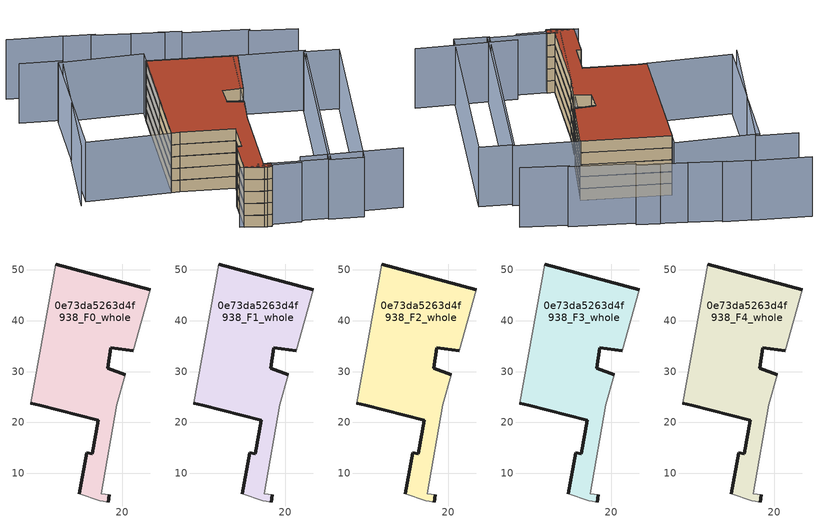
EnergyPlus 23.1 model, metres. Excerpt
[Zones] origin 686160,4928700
0e73da5263d4f938_F0_whole
 floor ground (EU_floor_Construction): 17.46,5.79 15.89,6.04 18.97,23.47 20.6,29.4 17.22,30.68 17.78,34.72 22.19,34.1 25.58,46.09 6.97,51.15 2.02,23.74 3.82,23.38 15.28,20.43 14.1,13.91 13.08,14.09 11.58,6.03 15.64,4.67 16.28,4.49 17.26,4.38 z0
 wall outside (EU_wall_Construction): 6.97,51.15 25.58,46.09 / 22.19,34.1 17.78,34.72 17.22,30.68 20.6,29.4 / 17.46,5.79 17.26,4.38 / 11.58,6.03 13.08,14.09 14.1,13.91 15.28,20.43 3.82,23.38 2.02,23.74 z0:3
 wall adiabatic (EU_wall_Construction): 2.02,23.74 6.97,51.15 / 25.58,46.09 22.19,34.1 / 20.6,29.4 18.97,23.47 15.89,6.04 17.46,5.79 / 17.26,4.38 16.28,4.49 15.64,4.67 11.58,6.03 z0:3
0e73da5263d4f938_F1_whole
 floor to 0e73da5263d4f938_F0_whole (EU_floor_Construction): 17.46,5.79 15.88,6.04 18.97,23.47 20.6,29.4 17.22,30.68 17.78,34.72 22.19,34.1 25.58,46.09 6.97,51.15 2.02,23.74 3.82,23.38 15.28,20.43 14.1,13.91 13.08,14.09 11.58,6.03 15.64,4.67 16.28,4.49 17.26,4.38 z3
 wall outside (EU_wall_Construction): 6.97,51.15 25.58,46.09 / 22.19,34.1 17.78,34.72 17.22,30.68 20.6,29.4 / 17.46,5.79 17.26,4.38 / 11.58,6.03 13.08,14.09 14.1,13.91 15.28,20.43 3.82,23.38 2.02,23.74 z3:6
 wall adiabatic (EU_wall_Construction): 2.02,23.74 6.97,51.15 / 25.58,46.09 22.19,34.1 / 20.6,29.4 18.97,23.47 15.89,6.04 17.46,5.79 / 17.26,4.38 16.28,4.49 15.64,4.67 11.58,6.03 z3:6
0e73da5263d4f938_F2_whole
 floor to 0e73da5263d4f938_F1_whole (EU_floor_Construction): 17.46,5.79 15.88,6.04 18.97,23.47 20.6,29.4 17.22,30.68 17.78,34.72 22.19,34.1 25.58,46.09 6.97,51.15 2.02,23.74 3.82,23.38 15.28,20.43 14.1,13.91 13.08,14.09 11.58,6.03 15.64,4.67 16.28,4.49 17.26,4.38 z6
 wall outside (EU_wall_Construction): 6.97,51.15 25.58,46.09 / 22.19,34.1 17.78,34.72 17.22,30.68 20.6,29.4 / 17.46,5.79 17.26,4.38 / 11.58,6.03 13.08,14.09 14.1,13.91 15.28,20.43 3.82,23.38 2.02,23.74 z6:9
 wall adiabatic (EU_wall_Construction): 2.02,23.74 6.97,51.15 / 25.58,46.09 22.19,34.1 / 20.6,29.4 18.97,23.47 15.89,6.04 17.46,5.79 / 17.26,4.38 16.28,4.49 15.64,4.67 11.58,6.03 z6:9
0e73da5263d4f938_F3_whole
 floor to 0e73da5263d4f938_F2_whole (EU_floor_Construction): 17.46,5.79 15.88,6.04 18.97,23.47 20.6,29.4 17.22,30.68 17.78,34.72 22.19,34.1 25.58,46.09 6.97,51.15 2.02,23.74 3.82,23.38 15.28,20.43 14.1,13.91 13.08,14.09 11.58,6.03 15.64,4.67 16.28,4.49 17.26,4.38 z9
 wall outside (EU_wall_Construction): 6.97,51.15 25.58,46.09 / 22.19,34.1 17.78,34.72 17.22,30.68 20.6,29.4 / 17.46,5.79 17.26,4.38 / 11.58,6.03 13.08,14.09 14.1,13.91 15.28,20.43 3.82,23.38 2.02,23.74 z9:12
 wall adiabatic (EU_wall_Construction): 2.02,23.74 6.97,51.15 / 25.58,46.09 22.19,34.1 / 20.6,29.4 18.97,23.47 15.89,6.04 17.46,5.79 / 17.26,4.38 16.28,4.49 15.64,4.67 11.58,6.03 z9:12
0e73da5263d4f938_F4_whole
 floor to 0e73da5263d4f938_F3_whole (EU_floor_Construction): 17.46,5.79 15.88,6.04 18.97,23.47 20.6,29.4 17.22,30.68 17.78,34.72 22.19,34.1 25.58,46.09 6.97,51.15 2.02,23.74 3.82,23.38 15.28,20.43 14.1,13.91 13.08,14.09 11.58,6.03 15.64,4.67 16.28,4.49 17.26,4.38 z12
 wall outside (EU_wall_Construction): 6.97,51.15 25.58,46.09 / 22.19,34.1 17.78,34.72 17.22,30.68 20.6,29.4 / 17.46,5.79 17.26,4.38 / 11.58,6.03 13.08,14.09 14.1,13.91 15.28,20.43 3.82,23.38 2.02,23.74 z12:15
 wall adiabatic (EU_wall_Construction): 2.02,23.74 6.97,51.15 / 25.58,46.09 22.19,34.1 / 20.6,29.4 18.97,23.47 15.89,6.04 17.46,5.79 / 17.26,4.38 16.28,4.49 15.64,4.67 11.58,6.03 z12:15
 roof outside (EU_roof_Construction): 25.58,46.09 22.19,34.1 17.78,34.72 17.22,30.68 20.6,29.4 18.97,23.47 15.89,6.04 17.46,5.79 17.26,4.38 16.28,4.49 15.64,4.67 11.58,6.03 13.08,14.09 14.1,13.91 15.28,20.43 3.82,23.38 2.02,23.74 6.97,51.15 z15
shading: 24.08,5.72 45.31,1.09 / 10.76,6.41 23.62,3.61 / -18.18,59.67 -9.34,57.43 / -9.34,57.43 -17.34,25.88 / 41.05,50.93 31.1,53.94 / 31.47,54.28 17.84,58.24 / 17.99,58.74 13.13,60.19 / 14.52,59.7 7.5,61.75 / 7.67,61.7 -0.24,64.23 / 0.63,64.16 -5.91,66.03 / -5.24,65.86 -17.52,69.02 / 46.24,40.53 36.45,0.76 / 36.45,0.76 29.2,2.55 / 29.2,2.55 38.99,42.32 / 38.99,42.32 46.24,40.53 / 39.5,42.7 29.73,2.66 / 29.73,2.66 14.78,6.31 / 14.78,6.31 24.55,46.34 / 24.55,46.34 39.5,42.7 / 7.45,53.79 2.02,23.73 / 2.02,23.73 -15.9,26.97 / -15.9,26.97 -10.47,57.02 / -10.47,57.02 7.45,53.79 z0:15
[Building]
EU S2 Campaign: North Axis=0; Terrain=City; Solar Distribution=FullExterior
[Site:Location]
Bologna: Latitude=44.5; Longitude=11.25; Time Zone=1; Elevation=37
[SizingPeriod:WeatherFileDays]
AnnualSizingPeriod: Begin Month=1; Begin Day of Month=1; End Month=12; End Day of Month=31; Day of Week for Start Day=Monday; Use Weather File Daylight Saving Period=No; Use Weather File Rain and Snow Indicators=No
[MATERIAL]
EU_InternalMass_Material: Roughness=MediumRough; Thickness=0.1; Conductivity=1; Density=1800; Specific Heat=900; Thermal Absorptance=0.9; Solar Absorptance=0.7; Visible Absorptance=0.7
[MATERIAL:NOMASS] Roughness=MediumRough; Thermal Absorptance=0.9; Solar Absorptance=0.7; Visible Absorptance=0.7
Name | Thermal Resistance
EU_wall_NoMass | 0.905828
EU_roof_NoMass | 0.37593
EU_floor_NoMass | 0.67114
[CONSTRUCTION]
EU_wall_Construction: EU_wall_NoMass
EU_roof_Construction: EU_roof_NoMass
EU_floor_Construction: EU_floor_NoMass
EU_InternalMass_Construction: EU_InternalMass_Material
[ZONE] Type=1; Multiplier=1; Ceiling Height=autocalculate; Volume=1597.89; Floor Area=autocalculate; Part of Total Floor Area=Yes
0e73da5263d4f938_F0_whole; 0e73da5263d4f938_F1_whole; 0e73da5263d4f938_F2_whole; 0e73da5263d4f938_F3_whole; 0e73da5263d4f938_F4_whole
[INTERNALMASS] Construction=EU_InternalMass_Construction; Surface Area=532.629
Name | Zone or ZoneList
0e73da5263d4f938_F0_whole_EU_InternalMass | 0e73da5263d4f938_F0_whole
0e73da5263d4f938_F1_whole_EU_InternalMass | 0e73da5263d4f938_F1_whole
0e73da5263d4f938_F2_whole_EU_InternalMass | 0e73da5263d4f938_F2_whole
0e73da5263d4f938_F3_whole_EU_InternalMass | 0e73da5263d4f938_F3_whole
0e73da5263d4f938_F4_whole_EU_InternalMass | 0e73da5263d4f938_F4_whole
[OTHEREQUIPMENT] Fuel Type=Electricity; Design Level Calculation Method=Watts/Area; Power per Zone Floor Area=1; Fraction Latent=0; Fraction Radiant=0; Fraction Lost=0; Carbon Dioxide Generation Rate=0; EndUse Subcategory=EU_Step8_InternalGains
Name | Zone or ZoneList or Space or SpaceList | Schedule
EU_Step8_InternalGain_0e73da5263d4f938_F0_whole_f000 | 0e73da5263d4f938_F0_whole | EU_Step8_GainSchedule_0e73da5263d4f938_F0_whole_f000
EU_Step8_InternalGain_0e73da5263d4f938_F1_whole_f000 | 0e73da5263d4f938_F1_whole | EU_Step8_GainSchedule_0e73da5263d4f938_F1_whole_f000
EU_Step8_InternalGain_0e73da5263d4f938_F2_whole_f000 | 0e73da5263d4f938_F2_whole | EU_Step8_GainSchedule_0e73da5263d4f938_F2_whole_f000
EU_Step8_InternalGain_0e73da5263d4f938_F3_whole_f000 | 0e73da5263d4f938_F3_whole | EU_Step8_GainSchedule_0e73da5263d4f938_F3_whole_f000
EU_Step8_InternalGain_0e73da5263d4f938_F4_whole_f000 | 0e73da5263d4f938_F4_whole | EU_Step8_GainSchedule_0e73da5263d4f938_F4_whole_f000
[ZONEVENTILATION:DESIGNFLOWRATE] Schedule=EU_AlwaysOn; Design Flow Rate Calculation Method=AirChanges/Hour; Air Changes per Hour=0.73129; Ventilation Type=Natural; Fan Pressure Rise=0; Fan Total Efficiency=1; Constant Term Coefficient=1; Temperature Term Coefficient=0; Velocity Term Coefficient=0; Velocity Squared Term Coefficient=0; Minimum Indoor Temperature=-100; Maximum Indoor Temperature=100; Delta Temperature=-100; Minimum Outdoor Temperature=-100; Maximum Outdoor Temperature=100; Maximum Wind Speed=40
Name | Zone or ZoneList or Space or SpaceList
EU_ConstantAir_0e73da5263d4f938_F0_whole | 0e73da5263d4f938_F0_whole
EU_ConstantAir_0e73da5263d4f938_F1_whole | 0e73da5263d4f938_F1_whole
EU_ConstantAir_0e73da5263d4f938_F2_whole | 0e73da5263d4f938_F2_whole
EU_ConstantAir_0e73da5263d4f938_F3_whole | 0e73da5263d4f938_F3_whole
EU_ConstantAir_0e73da5263d4f938_F4_whole | 0e73da5263d4f938_F4_whole
[HVACTEMPLATE:THERMOSTAT] Constant Heating Setpoint=20; Constant Cooling Setpoint=50
EU_HeatOnly_0e73da5263d4f938_F0_whole; EU_HeatOnly_0e73da5263d4f938_F1_whole; EU_HeatOnly_0e73da5263d4f938_F2_whole; EU_HeatOnly_0e73da5263d4f938_F3_whole; EU_HeatOnly_0e73da5263d4f938_F4_whole
[HVACTEMPLATE:ZONE:IDEALLOADSAIRSYSTEM] System Availability Schedule=EU_AlwaysOn; Maximum Heating Supply Air Temperature=50; Minimum Cooling Supply Air Temperature=13; Maximum Heating Supply Air Humidity Ratio=0.0156; Minimum Cooling Supply Air Humidity Ratio=0.0077; Heating Limit=NoLimit; Cooling Limit=NoLimit; Heating Availability Schedule=EU_AlwaysOn; Cooling Availability Schedule=EU_CoolingOff; Dehumidification Control Type=ConstantSensibleHeatRatio; Cooling Sensible Heat Ratio=0.7; Dehumidification Setpoint=60; Humidification Control Type=None; Humidification Setpoint=30; Outdoor Air Method=None; Outdoor Air Flow Rate per Person=0.00944; Outdoor Air Flow Rate per Zone Floor Area=0; Outdoor Air Flow Rate per Zone=0; Demand Controlled Ventilation Type=None; Outdoor Air Economizer Type=NoEconomizer; Heat Recovery Type=None; Sensible Heat Recovery Effectiveness=0.7; Latent Heat Recovery Effectiveness=0.65
Name | Template Thermostat
0e73da5263d4f938_F0_whole | EU_HeatOnly_0e73da5263d4f938_F0_whole
0e73da5263d4f938_F1_whole | EU_HeatOnly_0e73da5263d4f938_F1_whole
0e73da5263d4f938_F2_whole | EU_HeatOnly_0e73da5263d4f938_F2_whole
0e73da5263d4f938_F3_whole | EU_HeatOnly_0e73da5263d4f938_F3_whole
0e73da5263d4f938_F4_whole | EU_HeatOnly_0e73da5263d4f938_F4_whole
[SIZING:ZONE] Zone Cooling Design Supply Air Temperature Input Method=SupplyAirTemperature; Zone Cooling Design Supply Air Temperature=13; Zone Heating Design Supply Air Temperature Input Method=SupplyAirTemperature; Zone Heating Design Supply Air Temperature=50; Zone Cooling Design Supply Air Humidity Ratio=0.008; Zone Heating Design Supply Air Humidity Ratio=0.008; Cooling Design Air Flow Method=DesignDay; Cooling Design Air Flow Rate=0; Cooling Minimum Air Flow per Zone Floor Area=0.000762; Cooling Minimum Air Flow=0; Cooling Minimum Air Flow Fraction=0.2; Heating Design Air Flow Method=DesignDay; Heating Design Air Flow Rate=0; Heating Maximum Air Flow per Zone Floor Area=0.002032; Heating Maximum Air Flow=0.141576; Heating Maximum Air Flow Fraction=0.3; Account for Dedicated Outdoor Air System=No; Dedicated Outdoor Air System Control Strategy=NeutralSupplyAir; Dedicated Outdoor Air Low Setpoint Temperature for Design=autosize; Dedicated Outdoor Air High Setpoint Temperature for Design=autosize; Zone Load Sizing Method=Sensible Load Only No Latent Load; Zone Latent Cooling Design Supply Air Humidity Ratio Input Method=HumidityRatioDifference; Zone Cooling Design Supply Air Humidity Ratio Difference=0.005; Zone Latent Heating Design Supply Air Humidity Ratio Input Method=HumidityRatioDifference; Zone Humidification Design Supply Air Humidity Ratio Difference=0.005
0e73da5263d4f938_F0_whole; 0e73da5263d4f938_F1_whole; 0e73da5263d4f938_F2_whole; 0e73da5263d4f938_F3_whole; 0e73da5263d4f938_F4_whole
[SCHEDULE:CONSTANT]
Name | Hourly Value
EU_AlwaysOn | 1
EU_CoolingOff | 0
[SCHEDULE:FILE] Column Number=1; Rows to Skip at Top=0; Number of Hours of Data=8760; Column Separator=Comma; Interpolate to Timestep=No; Minutes per Item=60; Adjust Schedule for Daylight Savings=Yes
Name | File
EU_Step8_GainSchedule_0e73da5263d4f938_F0_whole_f000 | ../../schedules/0e73da5263d4f938/0e73da5263d4f938_F0_whole_f000_gain.csv
EU_Step8_GainSchedule_0e73da5263d4f938_F1_whole_f000 | ../../schedules/0e73da5263d4f938/0e73da5263d4f938_F1_whole_f000_gain.csv
EU_Step8_GainSchedule_0e73da5263d4f938_F2_whole_f000 | ../../schedules/0e73da5263d4f938/0e73da5263d4f938_F2_whole_f000_gain.csv
EU_Step8_GainSchedule_0e73da5263d4f938_F3_whole_f000 | ../../schedules/0e73da5263d4f938/0e73da5263d4f938_F3_whole_f000_gain.csv
EU_Step8_GainSchedule_0e73da5263d4f938_F4_whole_f000 | ../../schedules/0e73da5263d4f938/0e73da5263d4f938_F4_whole_f000_gain.csv
